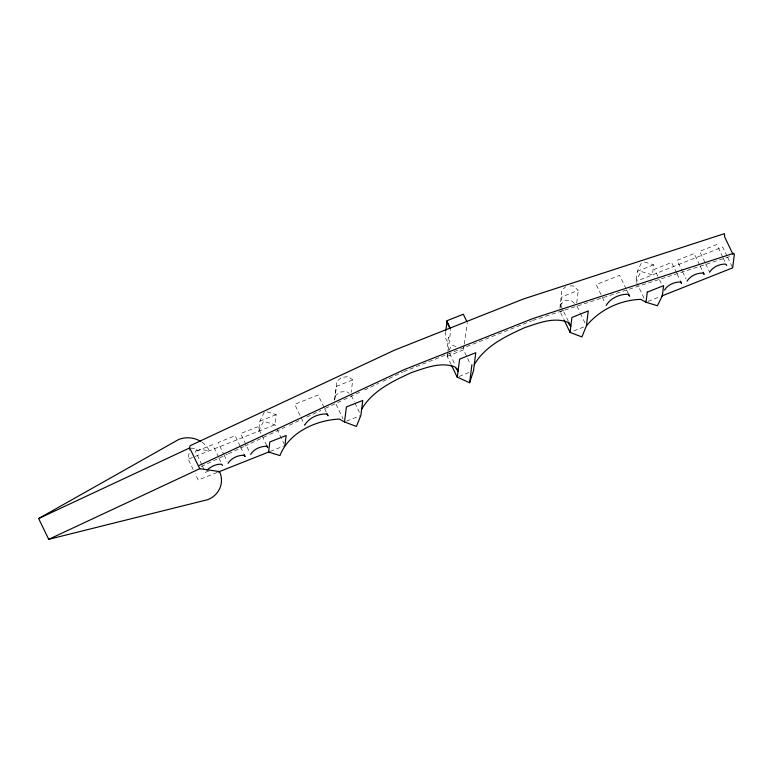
<?xml version="1.0" encoding="UTF-8"?>
<svg xmlns="http://www.w3.org/2000/svg" width="773" height="773" viewBox="0 0 773 773"><rect width="100%" height="100%" fill="white"/><g stroke="black" fill="none" stroke-linecap="round" stroke-linejoin="round"><path stroke-width="0.58" stroke-dasharray="3.87 2.9" d="M334.641 400.085L336.835 381.302L341.792 377.311L348.391 376.712L352.759 379.852L351.184 392.336M193.231 469.578L188.254 459.172L189.675 447.925M264.318 412.144L259.873 421.13L258.588 431.247L263.535 421.256L274.937 424.764L276.425 427.884M267.091 411.845L276.212 414.647L274.937 424.764L188.254 459.172M334.699 399.96L336.419 386.345L352.759 379.852M445.75 331.453L445.045 337.028L448.069 343.328M448.243 338.004L448.35 337.202L447.2 350.227M447.963 351.744L447.393 356.305L446.63 354.72M448.108 350.604L450.804 329.288M464.061 345.357L463.481 349.908L462.727 348.333M464.206 344.217L467.298 322.747M559.971 308.408L561.729 290.484L565.652 286.715M560.657 307.026L561.942 296.813L578.281 290.329L573.286 285.904L569.856 285.933M576.706 302.813L578.281 290.329M641.281 263.313L637.319 271.304L636.044 281.411L645.503 301.199M644.547 262.018L653.658 264.81L652.383 274.927L640.991 271.429L636.044 281.411L722.697 247.012L727.18 256.385M451.21 364.701L447.219 356.372L447.683 353.358M448.862 350.507L451.654 345.231L457.191 346.787M559.874 305.238L564.57 300.716L571.421 300.649L574.754 303.605M334.97 396.056L339.927 392.066L346.526 391.467L349.145 393.351M201.231 466.525L227.349 454.282M228.431 453.77L243.669 446.63M244.761 446.118L268.704 434.899M269.796 434.397L285.024 427.256M289.382 425.218L301.354 419.604M306.794 417.053L320.94 410.424M325.298 408.386L342.71 400.23M343.801 399.718L360.121 392.066M364.479 390.027L378.625 383.398M382.983 381.36L402.569 372.18M259.873 421.13L276.212 414.647M637.319 271.304L653.658 264.81M403.661 371.668L531.466 320.93M447.219 356.372L463.539 349.889L470.506 364.469M560.077 311.567L563.807 310.089M217.058 472.516L198.217 479.994L195.231 473.743M270.241 451.403L283.865 445.992M346.575 421.101L359.928 415.806M459.056 376.461L469.771 372.2M573.769 330.921L584.32 326.728M648.064 301.422L659.553 296.871M205.56 472.264L209.589 470.68M532.587 320.486L731.2 256.153M190.786 448.089L197.221 449.016L195.501 451.5L201.975 465.027M727.683 257.428L732.669 267.844M722.736 257.071L716.755 244.577L699.671 251.351L705.15 262.81M723.228 258.114L726.717 265.4M705.652 263.854L709.633 272.183M699.652 264.994L694.173 253.534L677.09 260.317L682.066 270.734M700.154 266.038L703.14 272.28M682.569 271.777L686.057 279.063M676.578 272.917L671.592 262.501L654.509 269.284L658.992 278.657M677.071 273.951L680.066 280.203M659.495 279.691L661.978 284.899M626.072 288.87L619.598 275.333L596.225 284.609L605.191 303.354M626.574 289.914L628.565 294.078M576.919 306.127L579.914 312.369M580.407 313.413L585.393 323.829M560.831 305.625L568.31 321.239M560.58 312.611L563.565 318.863M449.635 353.474L455.113 364.933M351.396 395.65L354.382 401.892M354.884 402.936L359.368 412.309M336.052 404.221L343.019 418.792M324.09 407.506L318.109 395.013L294.735 404.289L304.697 425.121M324.583 408.55L327.076 413.758M276.927 428.928L283.904 443.509M266.714 445.528L257.747 426.773L240.664 433.556L249.631 452.302M240.152 446.156L235.166 435.74L218.083 442.523L223.561 453.983M240.645 447.2L243.63 453.442M224.064 455.017L227.049 461.268M218.566 457.201L212.585 444.707L195.501 451.49L200.536 449.49L209.386 450.765A23.258 21.412 7.2 0 0 201.782 442.069M219.059 458.244L222.054 464.496M202.478 466.071L205.463 472.313"/><path stroke-width="1.16" d="M200.816 441.441A23.258 21.412 7.2 0 0 178.727 439.47L38.65 518.538L48.718 539.332L207.85 499.629A23.258 21.412 7.2 0 0 219.455 471.559L199.734 468.709L189.675 447.925L189.945 445.808L394.52 350.15L523.456 298.977L724.388 233.668L724.707 237.021L732.978 254.327M284.899 445.586L286.174 435.47L269.835 441.963L268.56 452.07L279.952 455.577C289.063 432.397 315.664 420.203 339.27 419.053L344.516 421.923L356.411 426.454L360.856 415.43L362.75 400.462L346.41 406.946L344.516 421.923M445.886 330.342L447.016 321.423M469.636 382.751L473.501 370.721L475.772 352.71L459.606 359.126L457.326 377.137L469.636 382.751L471.907 364.73M570.049 332.4L571.933 317.423L588.282 310.939L586.388 325.906L581.934 336.931L570.049 332.4L564.068 319.896M304.697 425.121C309.016 417.787 318.447 413.565 326.815 413.97L328.071 415.835L327.076 413.758M606.187 305.441C610.506 298.107 619.936 293.885 628.304 294.3L629.56 296.165L628.565 294.078M474.245 364.779C484.99 346.024 505.842 336.178 524.78 327.597L524.799 327.588C538.346 323.153 553.584 316.785 567.73 322.225L570.793 326.448L568.802 322.283M361.445 409.555C372.219 390.79 393.08 380.934 412.048 372.344C425.614 367.9 440.852 361.542 455.017 366.962L458.109 371.185L456.611 368.054M228.045 463.356C231.291 458.089 238.045 455.036 244.133 455.278L245.128 456.572L244.133 454.485M250.626 454.389C253.873 449.132 260.627 446.069 266.714 446.311L267.709 447.606L266.714 445.528M664.471 290.107C667.717 284.851 674.471 281.797 680.559 282.039L681.554 283.324L680.559 281.246M687.052 281.15C690.299 275.884 697.053 272.83 703.14 273.072L704.135 274.367L703.14 272.28M709.633 272.183C712.88 266.927 719.634 263.873 725.721 264.105L726.717 265.4M586.61 325.655C599.587 309.809 620.313 299.934 640.759 299.373L645.832 302.146M206.903 470.052C210.961 466.679 216.111 463.771 221.551 464.244L222.547 465.53M38.65 518.538L189.675 447.925M199.318 465.414L403.902 369.755L532.829 318.582L733.761 253.273L734.35 254.501L732.669 267.844L661.765 295.991M48.718 539.332L199.734 468.709M218.16 472.081L269.139 451.847M466.824 321.5L463.336 314.244L446.446 320.95L449.905 328.409M447.49 322.399L450.33 328.312M451.703 365.745L457.181 377.195M647.281 292.126L646.006 302.243L657.398 305.741L662.345 295.759L663.62 285.643L647.281 292.126"/></g></svg>
